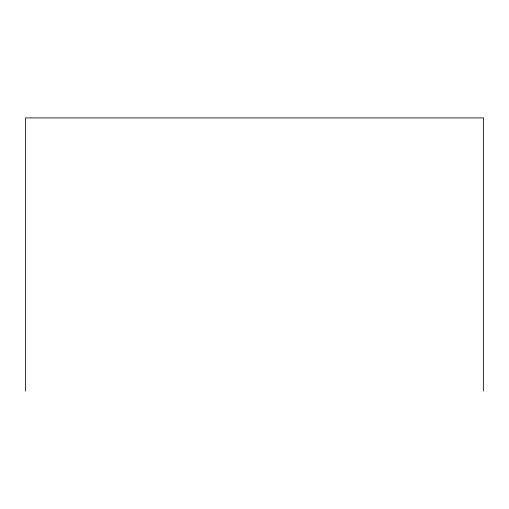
<?xml version="1.0" encoding="UTF-8"?>
<svg xmlns="http://www.w3.org/2000/svg" width="509" height="509" viewBox="0 0 509 509"><rect width="100%" height="100%" fill="white"/><g stroke="black" fill="none" stroke-linecap="round" stroke-linejoin="round"><path stroke-width="0.76" d="M483.55 391.077L483.55 117.923L25.45 117.923L25.45 391.077"/></g></svg>
